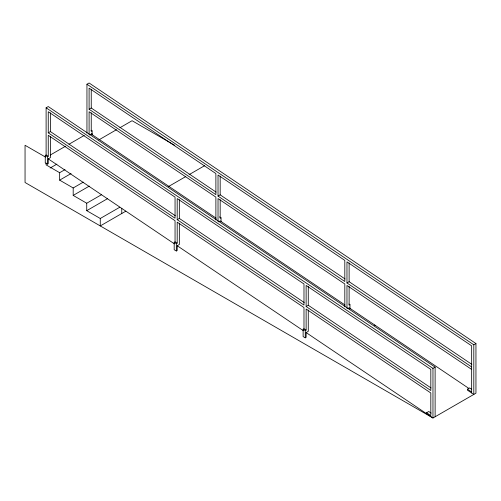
<?xml version="1.0" encoding="UTF-8"?>
<svg xmlns="http://www.w3.org/2000/svg" width="501" height="501" viewBox="0 0 501 501"><rect width="100%" height="100%" fill="white"/><g stroke="black" fill="none" stroke-linecap="round" stroke-linejoin="round"><path stroke-width="0.75" d="M426.533 413.682L426.608 412.73L428.756 411.49L431.161 413.112M471.391 389.133L469.587 387.912L467.439 389.158L467.37 390.104L473.802 394.437L473.802 344.801L86.949 84.231L89.097 82.991L475.95 343.561L475.95 393.197L432.964 418.009L25.05 182.502L25.05 145.277L45.453 157.057M426.608 412.73L430.816 415.567L430.816 392.991L306.13 309.004L306.13 330.034L303.982 328.794L303.982 307.558L177.197 222.156L177.197 243.091L175.049 241.851L175.049 220.709L48.259 135.308L48.259 156.199L46.111 154.959L46.111 107.803L48.259 106.563L435.118 367.139L435.118 416.769M48.259 132.828L48.259 111.736L175.049 197.131L175.049 218.229L48.259 132.828L50.413 131.588L50.413 112.838M89.097 109.256L89.097 88.157L215.881 173.559L215.881 194.651L89.097 109.256L91.245 108.009L91.245 89.259M50.413 136.353L50.413 157.646L48.259 158.886L48.259 163.645L47.401 164.14L45.253 162.9L45.253 155.454L46.111 154.959M45.253 155.454L47.401 156.694L48.259 156.199M50.263 155.041L65.606 146.186M68.938 144.263L84.281 135.402M92.103 134.932L92.103 130.886L91.245 131.381L91.245 112.813M89.635 135.001L92.103 133.573M50.113 168.035L56.889 164.121M98.885 139.873L116.501 129.703M119.889 127.749L132.082 120.71L174.774 145.359M46.111 163.019L46.111 164.885L59.65 172.701L65.024 169.601M59.65 172.701L59.65 180.147L71.067 173.553M59.65 180.147L73.19 187.963L83.266 182.145M73.19 187.963L73.19 195.409L89.31 186.103M73.19 195.409L86.729 203.224L101.509 194.695M86.729 203.224L86.729 210.67L107.552 198.646M86.729 210.67L100.269 218.486L119.752 207.245M125.795 211.197L100.269 225.932L100.269 218.486M168.198 186.716L185.727 176.596M189.096 174.649L204.602 165.693M177.197 219.676L177.197 198.578L303.982 283.979L303.982 305.071L177.197 219.676L179.345 218.436L179.345 199.686M218.029 196.098L218.029 175.006L344.813 260.401L344.813 281.499L218.029 196.098L220.177 194.858L220.177 176.108M179.345 223.195L179.345 244.494L177.197 245.734L177.197 250.487L176.333 250.982L174.185 249.742L174.185 242.346L175.049 241.851M174.185 242.346L176.333 243.586L177.197 243.091M221.041 221.505L221.041 217.835L220.177 218.33L220.177 199.674M218.568 221.849L220.177 220.916L345.026 305.009M306.13 306.518L306.13 285.426L430.816 369.412L430.816 390.504L306.13 306.518L308.278 305.278L308.278 286.528M471.654 366.932L346.968 282.946L349.116 281.706L349.116 262.956M308.278 310.044L308.278 331.336L306.13 332.576L306.13 337.336L305.272 337.831L303.124 336.591L303.124 329.289L303.982 328.794M349.974 309.086L349.974 304.683L349.116 305.178L349.116 286.516M303.124 329.289L305.272 330.528L306.13 330.034M347.5 308.691L349.116 307.764L468.867 388.425M306.13 332.576L432.964 418.009L432.964 368.379L435.118 367.139M473.802 344.801L475.95 343.561M91.032 130.266L92.103 130.886M219.425 216.902L221.041 217.835M348.896 304.063L349.974 304.683M91.245 108.009L216.088 192.102M220.177 194.858L345.026 278.951M349.116 281.706L471.861 364.384M471.654 369.412L346.968 285.426L346.968 308.24M91.245 134.068L216.088 218.16M467.439 389.158L471.654 391.995M46.111 107.803L432.964 368.379M50.413 131.588L175.256 215.68M179.345 218.436L304.188 302.523M308.278 305.278L431.029 387.962M48.259 158.886L174.398 243.849M177.197 245.734L303.337 330.698M471.654 392.991L471.654 345.834L346.968 261.854L346.968 282.946M344.813 306.794L344.813 283.979L218.029 198.578L218.029 221.398M305.272 330.528L305.272 337.831M215.881 219.952L215.881 197.131L89.097 111.736L89.097 134.55M176.333 243.586L176.333 250.982M121.762 208.31L121.762 213.526M86.949 84.231L86.949 133.084M47.401 156.694L47.401 164.14M374.422 325.08A5.918 3.419 60 0 1 375.506 325.537"/></g></svg>
